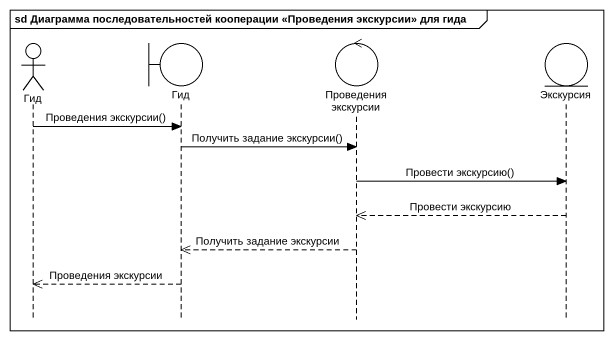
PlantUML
@startuml
mainframe sd Диаграмма последовательностей кооперации <<Проведения экскурсии>> для гида
hide footbox
actor Гид
boundary "Гид" as Гид_2
control "Проведения экскурсии" as Проведения_экскурсии
entity Экскурсия

Гид -> Гид_2 : Проведения экскурсии()
Гид_2 -> Проведения_экскурсии : Получить задание экскурсии()
Проведения_экскурсии -> Экскурсия : Провести экскурсию()
Экскурсия -->> Проведения_экскурсии : Провести экскурсию
Проведения_экскурсии -->> Гид_2 : Получить задание экскурсии
Гид_2 -->> Гид : Проведения экскурсии
@enduml
